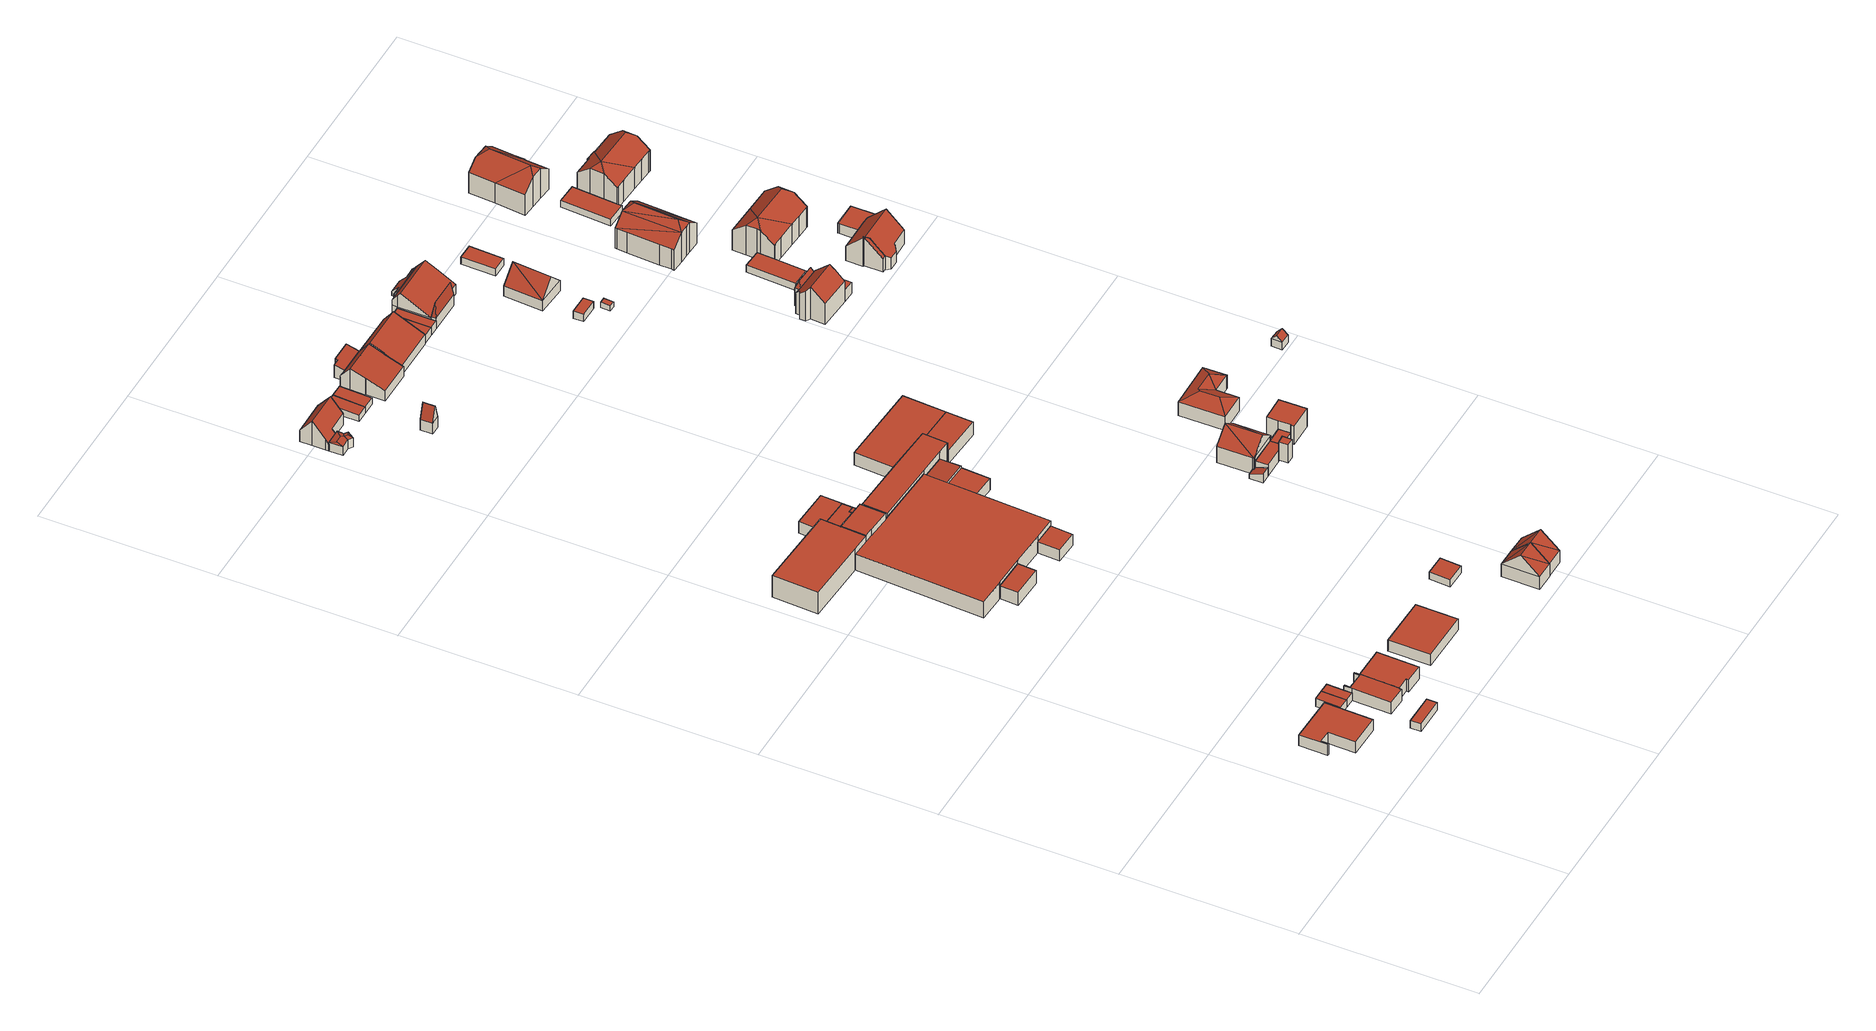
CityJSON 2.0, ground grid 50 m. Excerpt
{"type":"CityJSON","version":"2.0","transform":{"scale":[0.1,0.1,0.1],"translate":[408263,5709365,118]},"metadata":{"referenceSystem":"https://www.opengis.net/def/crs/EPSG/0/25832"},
"CityObjects":{
"building1":{"type":"Building","attributes":{"Gemeindeschluessel":"05978036","Geometrietyp2DReferenz":"3000","function":"31001_1000","roofType":"1000","measuredHeight":3.57},"geometry":[{"type":"MultiSurface","lod":"2","boundaries":[[[0,1,2,3]],[[1,4,5,2]],[[4,6,7,5]],[[6,8,9,7]],[[8,10,11,9]],[[10,12,13,11]],[[12,14,15,13]],[[14,0,3,15]],[[14,12,10,8,6,4,1,0]],[[3,2,5,7,9,11,13,15]]],"semantics":{"surfaces":[{"type":"WallSurface"},{"type":"RoofSurface"},{"type":"GroundSurface"}],"values":[0,0,0,0,0,0,0,0,1,2]}}]},
"building2":{"type":"Building","attributes":{"Gemeindeschluessel":"05978036","Geometrietyp2DReferenz":"3000","function":"31001_2460","roofType":"1000","measuredHeight":2.39},"geometry":[{"type":"MultiSurface","lod":"2","boundaries":[[[16,17,18,19]],[[17,20,21,18]],[[20,22,23,21]],[[22,16,19,23]],[[22,20,17,16]],[[19,18,21,23]]],"semantics":{"surfaces":[{"type":"WallSurface"},{"type":"RoofSurface"},{"type":"GroundSurface"}],"values":[0,0,0,0,1,2]}}]},
"building3":{"type":"Building","attributes":{"Gemeindeschluessel":"05978036","Geometrietyp2DReferenz":"3000","function":"31001_2460","roofType":"1000","measuredHeight":2.6},"geometry":[{"type":"MultiSurface","lod":"2","boundaries":[[[24,25,26,27]],[[25,28,29,26]],[[28,30,31,29]],[[30,24,27,31]],[[30,28,25,24]],[[27,26,29,31]]],"semantics":{"surfaces":[{"type":"WallSurface"},{"type":"RoofSurface"},{"type":"GroundSurface"}],"values":[0,0,0,0,1,2]}}]},
"building4":{"type":"Building","attributes":{"Gemeindeschluessel":"05978036","Geometrietyp2DReferenz":"3000","function":"31001_2460","roofType":"1000","measuredHeight":2.52},"geometry":[{"type":"MultiSurface","lod":"2","boundaries":[[[24,30,32,33]],[[30,34,35,32]],[[34,36,37,35]],[[36,38,39,37]],[[38,24,33,39]],[[38,36,34,30,24]],[[33,32,35,37,39]]],"semantics":{"surfaces":[{"type":"WallSurface"},{"type":"RoofSurface"},{"type":"GroundSurface"}],"values":[0,0,0,0,0,1,2]}}]},
"building5":{"type":"Building","attributes":{"Gemeindeschluessel":"05978036","Geometrietyp2DReferenz":"3000","function":"31001_1000"},"children":["building5-1","building5-2"]},
"building5-1":{"type":"BuildingPart","attributes":{"roofType":"1000","measuredHeight":3.89},"parents":["building5"],"geometry":[{"type":"MultiSurface","lod":"2","boundaries":[[[40,41,42,43]],[[41,44,45,42]],[[44,46,47,45]],[[46,48,39,47]],[[48,49,37,39]],[[49,50,51,37]],[[50,52,53,51]],[[52,54,55,53]],[[54,56,57,55]],[[56,58,59,57]],[[58,60,61,59]],[[60,58,56,54,52,50,49,48,46,44,41,40]],[[43,42,45,47,39,37,51,53,55,57,59,61]],[[43,61,60,40]]],"semantics":{"surfaces":[{"type":"WallSurface"},{"type":"RoofSurface"},{"type":"GroundSurface"},{"type":"ClosureSurface"}],"values":[0,0,0,0,0,0,0,0,0,0,0,1,2,3]}}]},
"building5-2":{"type":"BuildingPart","attributes":{"roofType":"1000","measuredHeight":3.95},"parents":["building5"],"geometry":[{"type":"MultiSurface","lod":"2","boundaries":[[[62,63,64,65]],[[63,66,67,64]],[[66,68,69,67]],[[68,70,40,43,69]],[[71,62,65,61,60]],[[71,70,68,66,63,62]],[[65,64,67,69,43,61]],[[60,40,70,71]],[[60,61,43,40]]],"semantics":{"surfaces":[{"type":"WallSurface"},{"type":"RoofSurface"},{"type":"GroundSurface"},{"type":"ClosureSurface"}],"values":[0,0,0,0,0,1,2,0,3]}}]},
"building6":{"type":"Building","attributes":{"Gemeindeschluessel":"05978036","Geometrietyp2DReferenz":"3000","function":"31001_1000","roofType":"1000","measuredHeight":3.58},"geometry":[{"type":"MultiSurface","lod":"2","boundaries":[[[72,73,74,75]],[[73,76,77,74]],[[76,78,79,77]],[[78,72,75,79]],[[78,76,73,72]],[[75,74,77,79]]],"semantics":{"surfaces":[{"type":"WallSurface"},{"type":"RoofSurface"},{"type":"GroundSurface"}],"values":[0,0,0,0,1,2]}}]},
"building7":{"type":"Building","attributes":{"Gemeindeschluessel":"05978036","Geometrietyp2DReferenz":"3000","function":"31001_2000","roofType":"1000","measuredHeight":4.25},"geometry":[{"type":"MultiSurface","lod":"2","boundaries":[[[80,81,82,83]],[[81,84,85,82]],[[84,86,87,85]],[[86,80,83,87]],[[86,84,81,80]],[[83,82,85,87]]],"semantics":{"surfaces":[{"type":"WallSurface"},{"type":"RoofSurface"},{"type":"GroundSurface"}],"values":[0,0,0,0,1,2]}}]},
"building8":{"type":"Building","attributes":{"Gemeindeschluessel":"05978036","Geometrietyp2DReferenz":"3000","function":"31001_2000"},"children":["building8-1","building8-2"]},
"building8-1":{"type":"BuildingPart","attributes":{"roofType":"1000","measuredHeight":7.16},"parents":["building8"],"geometry":[{"type":"MultiSurface","lod":"2","boundaries":[[[88,89,90,91]],[[89,92,93,90]],[[92,94,95,93]],[[94,96,97,95]],[[96,98,99,100,97]],[[101,88,91,102,103]],[[101,98,96,94,92,89,88]],[[91,90,93,95,97,100,102]],[[103,99,98,101]],[[103,102,100,99]]],"semantics":{"surfaces":[{"type":"WallSurface"},{"type":"RoofSurface"},{"type":"GroundSurface"},{"type":"ClosureSurface"}],"values":[0,0,0,0,0,0,1,2,0,3]}}]},
"building8-2":{"type":"BuildingPart","attributes":{"roofType":"1000","measuredHeight":7.12},"parents":["building8"],"geometry":[{"type":"MultiSurface","lod":"2","boundaries":[[[104,105,106,107]],[[105,108,109,106]],[[108,110,111,109]],[[110,103,102,111]],[[99,112,113,100]],[[112,114,115,113]],[[114,104,107,115]],[[114,112,99,103,110,108,105,104]],[[107,106,109,111,102,100,113,115]],[[100,102,103,99]]],"semantics":{"surfaces":[{"type":"WallSurface"},{"type":"RoofSurface"},{"type":"GroundSurface"},{"type":"ClosureSurface"}],"values":[0,0,0,0,0,0,0,1,2,3]}}]},
"building9":{"type":"Building","attributes":{"Gemeindeschluessel":"05978036","Geometrietyp2DReferenz":"3000","function":"31001_2000"},"children":["building9-1","building9-2","building9-3"]},
"building9-1":{"type":"BuildingPart","attributes":{"roofType":"2100","measuredHeight":4.28},"parents":["building9"],"geometry":[{"type":"MultiSurface","lod":"2","boundaries":[[[116,117,118,119]],[[117,120,121,118]],[[122,116,119,123]],[[122,120,117,116]],[[119,118,121,123]],[[122,123,121,120]]],"semantics":{"surfaces":[{"type":"WallSurface"},{"type":"RoofSurface"},{"type":"GroundSurface"},{"type":"ClosureSurface"}],"values":[0,0,0,1,2,3]}}]},
"building9-2":{"type":"BuildingPart","attributes":{"roofType":"1000","measuredHeight":3.69},"parents":["building9"],"geometry":[{"type":"MultiSurface","lod":"2","boundaries":[[[124,125,126,127]],[[125,128,129,126]],[[128,130,131,129]],[[130,128,125,124]],[[127,126,129,131]],[[127,131,130,124]]],"semantics":{"surfaces":[{"type":"WallSurface"},{"type":"RoofSurface"},{"type":"GroundSurface"},{"type":"ClosureSurface"}],"values":[0,0,0,1,2,3]}}]},
"building9-3":{"type":"BuildingPart","attributes":{"roofType":"1000","measuredHeight":5.33},"parents":["building9"],"geometry":[{"type":"MultiSurface","lod":"2","boundaries":[[[132,133,134,135]],[[133,136,137,134]],[[136,138,139,137]],[[138,140,141,139]],[[140,142,122,123,141]],[[142,140,138,136,133,132,143,144,145,146,147,148,149,150]],[[121,151,127,131,82,83,152,153,135,134,137,139,141,123]],[[150,121,120]],[[150,149,151,121]],[[149,148,124,127,151]],[[147,146,82,131,130]],[[146,145,83,82]],[[145,144,152,83]],[[144,143,153,152]],[[143,132,135,153]],[[120,122,142,150]],[[120,121,123,122]],[[130,124,148,147]],[[130,131,127,124]]],"semantics":{"surfaces":[{"type":"WallSurface"},{"type":"RoofSurface"},{"type":"GroundSurface"},{"type":"ClosureSurface"}],"values":[0,0,0,0,0,1,2,0,0,0,0,0,0,0,0,0,3,0,3]}}]},
"building10":{"type":"Building","attributes":{"Gemeindeschluessel":"05978036","Geometrietyp2DReferenz":"3000","function":"31001_2000","roofType":"1000","measuredHeight":3.46},"geometry":[{"type":"MultiSurface","lod":"2","boundaries":[[[154,155,156,157]],[[155,158,159,156]],[[158,160,161,159]],[[160,162,163,161]],[[162,164,165,163]],[[164,166,167,165]],[[166,168,169,167]],[[168,154,157,169]],[[168,166,164,162,160,158,155,154]],[[157,156,159,161,163,165,167,169]]],"semantics":{"surfaces":[{"type":"WallSurface"},{"type":"RoofSurface"},{"type":"GroundSurface"}],"values":[0,0,0,0,0,0,0,0,1,2]}}]},
"building11":{"type":"Building","attributes":{"Gemeindeschluessel":"05978036","Geometrietyp2DReferenz":"3000","function":"51009_1610","roofType":"1000","measuredHeight":3.85},"geometry":[{"type":"MultiSurface","lod":"2","boundaries":[[[170,171,172,173]],[[171,174,175,172]],[[174,176,177,175]],[[176,178,179,177]],[[178,166,180,179]],[[166,164,181,180]],[[164,162,182,181]],[[162,160,183,182]],[[160,158,184,183]],[[158,155,185,184]],[[155,154,186,185]],[[154,187,188,186]],[[187,189,190,188]],[[189,170,173,190]],[[189,187,154,155,158,160,162,164,166,178,176,174,171,170]],[[173,172,175,177,179,180,181,182,183,184,185,186,188,190]]],"semantics":{"surfaces":[{"type":"WallSurface"},{"type":"RoofSurface"},{"type":"GroundSurface"}],"values":[0,0,0,0,0,0,0,0,0,0,0,0,0,0,1,2]}}]},
"building12":{"type":"Building","attributes":{"Gemeindeschluessel":"05978036","Geometrietyp2DReferenz":"3000","function":"31001_2460","roofType":"1000","measuredHeight":2.26},"geometry":[{"type":"MultiSurface","lod":"2","boundaries":[[[191,192,193,194]],[[192,195,196,193]],[[195,197,198,196]],[[197,191,194,198]],[[197,195,192,191]],[[194,193,196,198]]],"semantics":{"surfaces":[{"type":"WallSurface"},{"type":"RoofSurface"},{"type":"GroundSurface"}],"values":[0,0,0,0,1,2]}}]},
"building13":{"type":"Building","attributes":{"Gemeindeschluessel":"05978036","Geometrietyp2DReferenz":"3000","function":"31001_1000","roofType":"3100","measuredHeight":9.02},"geometry":[{"type":"MultiSurface","lod":"2","boundaries":[[[199,200,201,202]],[[200,203,204,201]],[[203,205,206,204]],[[205,199,202,206]],[[203,200,207]],[[199,205,208]],[[207,199,208]],[[199,207,200]],[[203,208,205]],[[208,203,207]],[[202,201,204,206]]],"semantics":{"surfaces":[{"type":"WallSurface"},{"type":"RoofSurface"},{"type":"GroundSurface"}],"values":[0,0,0,0,0,0,1,1,1,1,2]}}]},
"building14":{"type":"Building","attributes":{"Gemeindeschluessel":"05978036","Geometrietyp2DReferenz":"3000","function":"31001_1000","roofType":"3100","measuredHeight":8.96},"geometry":[{"type":"MultiSurface","lod":"2","boundaries":[[[205,209,210,211]],[[209,212,213,210]],[[212,199,214,213]],[[199,205,211,214]],[[212,209,215]],[[205,199,208]],[[205,215,209]],[[215,205,208]],[[208,212,215]],[[212,208,199]],[[211,210,213,214]]],"semantics":{"surfaces":[{"type":"WallSurface"},{"type":"RoofSurface"},{"type":"GroundSurface"}],"values":[0,0,0,0,0,0,1,1,1,1,2]}}]},
"building15":{"type":"Building","attributes":{"Gemeindeschluessel":"05978036","Geometrietyp2DReferenz":"3000","function":"31001_1000"},"children":["building15-1","building15-2"]},
"building15-1":{"type":"BuildingPart","attributes":{"roofType":"3100","measuredHeight":8.02},"parents":["building15"],"geometry":[{"type":"MultiSurface","lod":"2","boundaries":[[[216,217,218,219]],[[217,220,221,218]],[[220,222,223,221]],[[222,224,225,223]],[[224,226,227,225]],[[226,228,229,227]],[[228,230,231,229]],[[230,232,233,231]],[[226,224,222,220]],[[220,217,216,232,230,228,226]],[[233,219,218,221,223,225,227,229,231]],[[219,233,232,216]]],"semantics":{"surfaces":[{"type":"WallSurface"},{"type":"RoofSurface"},{"type":"GroundSurface"},{"type":"ClosureSurface"}],"values":[0,0,0,0,0,0,0,0,1,1,2,3]}}]},
"building15-2":{"type":"BuildingPart","attributes":{"roofType":"5000","measuredHeight":3.38},"parents":["building15"],"geometry":[{"type":"MultiSurface","lod":"2","boundaries":[[[234,235,236,237]],[[235,238,239,236]],[[238,240,241,239]],[[240,242,243,241]],[[242,244,216,219,243]],[[245,246,247,233,232]],[[246,234,237,247]],[[244,242,248]],[[242,240,249,250,248]],[[240,238,251,252,249]],[[238,235,251]],[[235,234,252,251]],[[234,246,250,249,252]],[[246,245,244,248,250]],[[237,236,239,241,243,219,233,247]],[[232,216,244,245]],[[232,233,219,216]]],"semantics":{"surfaces":[{"type":"WallSurface"},{"type":"RoofSurface"},{"type":"GroundSurface"},{"type":"ClosureSurface"}],"values":[0,0,0,0,0,0,0,1,1,1,1,1,1,1,2,0,3]}}]},
"building16":{"type":"Building","attributes":{"Gemeindeschluessel":"05978036","Geometrietyp2DReferenz":"3000","function":"31001_1100","roofType":"1000","measuredHeight":6.29},"geometry":[{"type":"MultiSurface","lod":"2","boundaries":[[[253,254,255,256]],[[254,257,258,255]],[[257,259,260,258]],[[259,261,262,260]],[[261,263,264,262]],[[263,265,266,264]],[[265,267,268,266]],[[267,269,270,268]],[[269,253,256,270]],[[269,267,265,263,261,259,257,254,253]],[[256,255,258,260,262,264,266,268,270]]],"semantics":{"surfaces":[{"type":"WallSurface"},{"type":"RoofSurface"},{"type":"GroundSurface"}],"values":[0,0,0,0,0,0,0,0,0,1,2]}}]},
"building17":{"type":"Building","attributes":{"Gemeindeschluessel":"05978036","Geometrietyp2DReferenz":"3000","function":"51009_1610","roofType":"1000","measuredHeight":3.86},"geometry":[{"type":"MultiSurface","lod":"2","boundaries":[[[271,272,118,121]],[[272,273,274,118]],[[273,275,151,274]],[[275,271,121,151]],[[275,273,272,271]],[[121,118,274,151]]],"semantics":{"surfaces":[{"type":"WallSurface"},{"type":"RoofSurface"},{"type":"GroundSurface"}],"values":[0,0,0,0,1,2]}}]},
"building18":{"type":"Building","attributes":{"Gemeindeschluessel":"05978036","Geometrietyp2DReferenz":"3000","function":"31001_9998","roofType":"5000","measuredHeight":8.2},"geometry":[{"type":"MultiSurface","lod":"2","boundaries":[[[276,277,278,279]],[[277,280,281,278]],[[280,282,283,281]],[[282,276,279,283]],[[284,285,282,280]],[[284,280,277]],[[285,284,277,276]],[[285,276,282]],[[279,278,281,283]]],"semantics":{"surfaces":[{"type":"WallSurface"},{"type":"RoofSurface"},{"type":"GroundSurface"}],"values":[0,0,0,0,1,0,1,0,2]}}]},
"building19":{"type":"Building","attributes":{"Gemeindeschluessel":"05978036","Geometrietyp2DReferenz":"3000","function":"31001_2460","roofType":"2100","measuredHeight":2.55},"geometry":[{"type":"MultiSurface","lod":"2","boundaries":[[[286,287,288,289]],[[287,290,291,288]],[[290,292,293,291]],[[292,294,295,293]],[[294,296,297,295]],[[296,286,289,297]],[[296,294,292,290,287,286]],[[289,288,291,293,295,297]]],"semantics":{"surfaces":[{"type":"WallSurface"},{"type":"RoofSurface"},{"type":"GroundSurface"}],"values":[0,0,0,0,0,0,1,2]}}]},
"building20":{"type":"Building","attributes":{"Gemeindeschluessel":"05978036","Geometrietyp2DReferenz":"3000","function":"31001_2460","roofType":"2100","measuredHeight":2.54},"geometry":[{"type":"MultiSurface","lod":"2","boundaries":[[[298,286,289,299]],[[286,296,297,289]],[[296,294,295,297]],[[294,292,293,295]],[[292,300,301,293]],[[300,298,299,301]],[[300,292,294,296,286,298]],[[299,289,297,295,293,301]]],"semantics":{"surfaces":[{"type":"WallSurface"},{"type":"RoofSurface"},{"type":"GroundSurface"}],"values":[0,0,0,0,0,0,1,2]}}]},
"building21":{"type":"Building","attributes":{"Gemeindeschluessel":"05978036","Geometrietyp2DReferenz":"3000","function":"31001_2000"},"children":["building21-1","building21-2"]},
"building21-1":{"type":"BuildingPart","attributes":{"roofType":"1000","measuredHeight":4.32},"parents":["building21"],"geometry":[{"type":"MultiSurface","lod":"2","boundaries":[[[302,303,304,305]],[[303,306,307,304]],[[306,308,309,307]],[[308,310,311,309]],[[312,302,305,313]],[[312,310,308,306,303,302]],[[305,304,307,309,311,313]],[[313,311,310,312]]],"semantics":{"surfaces":[{"type":"WallSurface"},{"type":"RoofSurface"},{"type":"GroundSurface"},{"type":"ClosureSurface"}],"values":[0,0,0,0,0,1,2,3]}}]},
"building21-2":{"type":"BuildingPart","attributes":{"roofType":"1000","measuredHeight":4.33},"parents":["building21"],"geometry":[{"type":"MultiSurface","lod":"2","boundaries":[[[314,315,316,317]],[[315,318,319,316]],[[318,312,313,319]],[[314,317,311,310]],[[310,312,318,315,314]],[[317,316,319,313,311]],[[310,311,313,312]]],"semantics":{"surfaces":[{"type":"WallSurface"},{"type":"RoofSurface"},{"type":"GroundSurface"},{"type":"ClosureSurface"}],"values":[0,0,0,0,1,2,3]}}]},
"building22":{"type":"Building","attributes":{"Gemeindeschluessel":"05978036","Geometrietyp2DReferenz":"3000","function":"31001_9998","roofType":"2100","measuredHeight":2.81},"geometry":[{"type":"MultiSurface","lod":"2","boundaries":[[[320,321,322,323]],[[321,324,325,322]],[[324,326,327,325]],[[326,328,329,327]],[[328,330,331,329]],[[330,320,323,331]],[[330,328,326,324,321,320]],[[323,322,325,327,329,331]]],"semantics":{"surfaces":[{"type":"WallSurface"},{"type":"RoofSurface"},{"type":"GroundSurface"}],"values":[0,0,0,0,0,0,1,2]}}]},
"building23":{"type":"Building","attributes":{"Gemeindeschluessel":"05978036","Geometrietyp2DReferenz":"3000","function":"31001_1000"},"children":["building23-1","building23-2"]},
"building23-1":{"type":"BuildingPart","attributes":{"roofType":"2100","measuredHeight":4.33},"parents":["building23"],"geometry":[{"type":"MultiSurface","lod":"2","boundaries":[[[332,333,334,335]],[[332,336,337,333]],[[336,338,339,337]],[[338,340,341,339]],[[340,342,343,344,341]],[[340,338,336,332,335,342]],[[344,334,333,337,339,341]],[[335,343,342]],[[335,334,344,343]]],"semantics":{"surfaces":[{"type":"WallSurface"},{"type":"RoofSurface"},{"type":"GroundSurface"},{"type":"ClosureSurface"}],"values":[0,0,0,0,0,1,2,0,3]}}]},
"building23-2":{"type":"BuildingPart","attributes":{"roofType":"3100","measuredHeight":6.9},"parents":["building23"],"geometry":[{"type":"MultiSurface","lod":"2","boundaries":[[[343,345,346,344]],[[345,347,348,346]],[[347,349,350,348]],[[349,351,352,350]],[[351,353,354,352]],[[353,355,356,354]],[[355,357,358,356]],[[357,359,360,358]],[[359,361,362,360]],[[361,335,334,362]],[[359,357,355,353,351,349,347,345]],[[345,343,335,361,359]],[[344,346,348,350,352,354,356,358,360,362,334]],[[343,344,334,335]]],"semantics":{"surfaces":[{"type":"WallSurface"},{"type":"RoofSurface"},{"type":"GroundSurface"},{"type":"ClosureSurface"}],"values":[0,0,0,0,0,0,0,0,0,0,1,1,2,3]}}]},
"building24":{"type":"Building","attributes":{"Gemeindeschluessel":"05978036","Geometrietyp2DReferenz":"3000","function":"31001_9998","roofType":"1000","measuredHeight":3.65},"geometry":[{"type":"MultiSurface","lod":"2","boundaries":[[[363,364,329,331]],[[364,365,366,329]],[[365,367,368,366]],[[367,369,370,368]],[[369,363,331,370]],[[369,367,365,364,363]],[[331,329,366,368,370]]],"semantics":{"surfaces":[{"type":"WallSurface"},{"type":"RoofSurface"},{"type":"GroundSurface"}],"values":[0,0,0,0,0,1,2]}}]},
"building25":{"type":"Building","attributes":{"Geometrietyp2DReferenz":"3000","Gemeindeschluessel":"05978036","function":"31001_1000","roofType":"3100","measuredHeight":9.28},"geometry":[{"type":"MultiSurface","lod":"2","boundaries":[[[371,372,373,374]],[[372,375,376,373]],[[375,377,378,376]],[[377,379,380,378]],[[379,381,382,380]],[[381,383,384,382]],[[383,371,374,384]],[[383,385,386,371]],[[383,387,385]],[[377,388,385,387]],[[387,381,379,377]],[[375,388,377]],[[372,386,385,388,375]],[[371,386,372]],[[387,383,381]],[[374,373,376,378,380,382,384]]],"semantics":{"surfaces":[{"type":"WallSurface"},{"type":"RoofSurface"},{"type":"GroundSurface"}],"values":[0,0,0,0,0,0,0,1,1,1,1,0,0,0,0,2]}}]},
"building26":{"type":"Building","attributes":{"Gemeindeschluessel":"05978036","Geometrietyp2DReferenz":"3000","function":"31001_9998","roofType":"1000","measuredHeight":6},"geometry":[{"type":"MultiSurface","lod":"2","boundaries":[[[389,390,391,392]],[[390,393,394,391]],[[393,395,396,394]],[[395,389,392,396]],[[395,393,390,389]],[[392,391,394,396]]],"semantics":{"surfaces":[{"type":"WallSurface"},{"type":"RoofSurface"},{"type":"GroundSurface"}],"values":[0,0,0,0,1,2]}}]},
"building27":{"type":"Building","attributes":{"Gemeindeschluessel":"05978036","Geometrietyp2DReferenz":"3000","function":"31001_9998","roofType":"1000","measuredHeight":3.4},"geometry":[{"type":"MultiSurface","lod":"2","boundaries":[[[367,365,397,398]],[[365,399,400,397]],[[399,401,402,400]],[[401,403,404,402]],[[403,405,406,404]],[[405,367,398,406]],[[405,403,401,399,365,367]],[[398,397,400,402,404,406]]],"semantics":{"surfaces":[{"type":"WallSurface"},{"type":"RoofSurface"},{"type":"GroundSurface"}],"values":[0,0,0,0,0,0,1,2]}}]},
"building28":{"type":"Building","attributes":{"Gemeindeschluessel":"05978036","Geometrietyp2DReferenz":"3000","function":"31001_1000","roofType":"3100","measuredHeight":7.31},"geometry":[{"type":"MultiSurface","lod":"2","boundaries":[[[407,408,409,410]],[[408,411,412,409]],[[411,413,414,412]],[[413,415,416,414]],[[415,417,418,416]],[[417,419,420,418]],[[419,421,422,420]],[[421,423,424,422]],[[423,425,426,424]],[[425,407,410,426]],[[421,419,417,415,413,411]],[[411,408,407,425,423,421]],[[410,409,412,414,416,418,420,422,424,426]]],"semantics":{"surfaces":[{"type":"WallSurface"},{"type":"RoofSurface"},{"type":"GroundSurface"}],"values":[0,0,0,0,0,0,0,0,0,0,1,1,2]}}]},
"building29":{"type":"Building","attributes":{"Gemeindeschluessel":"05978036","Geometrietyp2DReferenz":"3000","function":"31001_9998","roofType":"1000","measuredHeight":6},"geometry":[{"type":"MultiSurface","lod":"2","boundaries":[[[427,428,429,430]],[[428,431,432,429]],[[431,433,434,432]],[[433,435,436,434]],[[435,437,438,436]],[[437,439,440,438]],[[439,427,430,440]],[[439,437,435,433,431,428,427]],[[430,429,432,434,436,438,440]]],"semantics":{"surfaces":[{"type":"WallSurface"},{"type":"RoofSurface"},{"type":"GroundSurface"}],"values":[0,0,0,0,0,0,0,1,2]}}]},
"building30":{"type":"Building","attributes":{"Gemeindeschluessel":"05978036","Geometrietyp2DReferenz":"3000","function":"31001_2460","roofType":"1000","measuredHeight":2.56},"geometry":[{"type":"MultiSurface","lod":"2","boundaries":[[[441,442,443,444]],[[442,445,446,443]],[[445,447,448,446]],[[447,449,450,448]],[[449,441,444,450]],[[449,447,445,442,441]],[[444,443,446,448,450]]],"semantics":{"surfaces":[{"type":"WallSurface"},{"type":"RoofSurface"},{"type":"GroundSurface"}],"values":[0,0,0,0,0,1,2]}}]},
"building31":{"type":"Building","attributes":{"Gemeindeschluessel":"05978036","Geometrietyp2DReferenz":"3000","function":"31001_2460","roofType":"1000","measuredHeight":2.58},"geometry":[{"type":"MultiSurface","lod":"2","boundaries":[[[447,451,452,448]],[[451,453,454,452]],[[453,449,450,454]],[[449,447,448,450]],[[449,453,451,447]],[[448,452,454,450]]],"semantics":{"surfaces":[{"type":"WallSurface"},{"type":"RoofSurface"},{"type":"GroundSurface"}],"values":[0,0,0,0,1,2]}}]},
"building32":{"type":"Building","attributes":{"Gemeindeschluessel":"05978036","Geometrietyp2DReferenz":"3000","function":"31001_1000","roofType":"5000","measuredHeight":6.51},"geometry":[{"type":"MultiSurface","lod":"2","boundaries":[[[455,456,457,458]],[[456,459,460,457]],[[459,461,462,460]],[[461,463,464,462]],[[463,465,466,464]],[[465,467,468,466]],[[467,455,458,468]],[[469,465,463]],[[470,471,469,463,461]],[[472,470,461,459]],[[472,459,456]],[[471,470,472,456,455]],[[469,467,465]],[[469,455,467]],[[455,469,471]],[[458,457,460,462,464,466,468]]],"semantics":{"surfaces":[{"type":"WallSurface"},{"type":"RoofSurface"},{"type":"GroundSurface"}],"values":[0,0,0,0,0,0,0,1,1,1,1,1,1,1,1,2]}}]},
"building33":{"type":"Building","attributes":{"Gemeindeschluessel":"05978036","Geometrietyp2DReferenz":"3000","function":"31001_1000"},"children":["building33-1","building33-2","building33-3"]},
"building33-1":{"type":"BuildingPart","attributes":{"roofType":"2100","measuredHeight":4.65},"parents":["building33"],"geometry":[{"type":"MultiSurface","lod":"2","boundaries":[[[473,474,475,476]],[[474,477,478,475]],[[477,479,480,478]],[[479,481,482,480]],[[481,483,484,482]],[[483,485,486,484]],[[485,487,488,489,486]],[[490,473,476,491,492]],[[490,487,485,483,481,479,477,474,473]],[[476,475,478,480,482,484,486,489,491]],[[492,491,489,488]],[[492,488,487,490]]],"semantics":{"surfaces":[{"type":"WallSurface"},{"type":"RoofSurface"},{"type":"GroundSurface"},{"type":"ClosureSurface"}],"values":[0,0,0,0,0,0,0,0,1,2,3,3]}}]},
"building33-2":{"type":"BuildingPart","attributes":{"roofType":"5000","measuredHeight":7.91},"parents":["building33"],"geometry":[{"type":"MultiSurface","lod":"2","boundaries":[[[493,494,495,496,497]],[[494,498,454,495]],[[498,499,500,501,454]],[[502,499,498]],[[503,502,498,494]],[[503,494,493]],[[502,503,493,499]],[[496,495,454,501]],[[497,500,499,493]],[[497,496,501,500]]],"semantics":{"surfaces":[{"type":"WallSurface"},{"type":"RoofSurface"},{"type":"GroundSurface"},{"type":"ClosureSurface"}],"values":[0,0,0,1,1,1,1,2,0,3]}}]},
"building33-3":{"type":"BuildingPart","attributes":{"roofType":"3100","measuredHeight":7.81},"parents":["building33"],"geometry":[{"type":"MultiSurface","lod":"2","boundaries":[[[488,504,505,489]],[[504,506,507,505]],[[506,497,496,507]],[[500,508,452,501]],[[508,509,510,452]],[[509,492,491,510]],[[490,511,512,513,514,515]],[[497,506,516,514,513,500]],[[488,487,515,514,516,504]],[[504,516,506]],[[508,512,511,509]],[[500,513,512,508]],[[509,511,490,492]],[[491,489,505,507,496,501,452,510]],[[489,491,492,488]],[[500,501,496,497]],[[487,490,515]],[[492,490,487,488]]],"semantics":{"surfaces":[{"type":"WallSurface"},{"type":"RoofSurface"},{"type":"GroundSurface"},{"type":"ClosureSurface"}],"values":[0,0,0,0,0,0,1,1,0,0,0,0,0,2,3,3,0,3]}}]},
"building34":{"type":"Building","attributes":{"Gemeindeschluessel":"05978036","Geometrietyp2DReferenz":"3000","function":"31001_2460","roofType":"1000","measuredHeight":2.38},"geometry":[{"type":"MultiSurface","lod":"2","boundaries":[[[517,518,519,520]],[[518,521,522,519]],[[521,523,524,522]],[[523,517,520,524]],[[523,521,518,517]],[[520,519,522,524]]],"semantics":{"surfaces":[{"type":"WallSurface"},{"type":"RoofSurface"},{"type":"GroundSurface"}],"values":[0,0,0,0,1,2]}}]},
"building35":{"type":"Building","attributes":{"Gemeindeschluessel":"05978036","Geometrietyp2DReferenz":"3000","function":"31001_2500","roofType":"1000","measuredHeight":1.75},"geometry":[{"type":"MultiSurface","lod":"2","boundaries":[[[525,526,527,528]],[[526,529,530,527]],[[529,531,532,530]],[[531,525,528,532]],[[531,529,526,525]],[[528,527,530,532]]],"semantics":{"surfaces":[{"type":"WallSurface"},{"type":"RoofSurface"},{"type":"GroundSurface"}],"values":[0,0,0,0,1,2]}}]},
"building36":{"type":"Building","attributes":{"Gemeindeschluessel":"05978036","Geometrietyp2DReferenz":"3000","function":"31001_1000","roofType":"3100","measuredHeight":8.11},"geometry":[{"type":"MultiSurface","lod":"2","boundaries":[[[533,534,535,536]],[[534,537,538,535]],[[537,539,540,538]],[[539,533,536,540]],[[537,534,541]],[[533,539,542]],[[541,533,542]],[[533,541,534]],[[537,542,539]],[[542,537,541]],[[536,535,538,540]]],"semantics":{"surfaces":[{"type":"WallSurface"},{"type":"RoofSurface"},{"type":"GroundSurface"}],"values":[0,0,0,0,0,0,1,1,1,1,2]}}]},
"building37":{"type":"Building","attributes":{"Gemeindeschluessel":"05978036","Geometrietyp2DReferenz":"3000","function":"31001_1000"},"children":["building37-1","building37-2","building37-3"]},
"building37-1":{"type":"BuildingPart","attributes":{"roofType":"3100","measuredHeight":10.56},"parents":["building37"],"geometry":[{"type":"MultiSurface","lod":"2","boundaries":[[[543,544,545,546]],[[544,547,548,545]],[[547,549,550,551,548]],[[552,553,554,555,556]],[[553,557,558,559,554]],[[560,561,562,563,564]],[[561,565,566,562]],[[565,567,566]],[[567,568,569,566]],[[568,543,546,569]],[[565,561,560,557,553]],[[553,552,549,547,544,543,568,567,565]],[[546,545,548,551,555,554,559,563,562,566,569]],[[552,556,550,549]],[[556,555,551,550]],[[560,564,558,557]],[[564,563,559,558]]],"semantics":{"surfaces":[{"type":"WallSurface"},{"type":"RoofSurface"},{"type":"GroundSurface"},{"type":"ClosureSurface"}],"values":[0,0,0,0,0,0,0,0,0,0,1,1,2,0,3,0,3]}}]},
"building37-2":{"type":"BuildingPart","attributes":{"roofType":"1000","measuredHeight":3.68},"parents":["building37"],"geometry":[{"type":"MultiSurface","lod":"2","boundaries":[[[558,570,571,559]],[[570,572,573,571]],[[572,564,563,573]],[[572,570,558,564]],[[563,559,571,573]],[[559,563,564,558]]],"semantics":{"surfaces":[{"type":"WallSurface"},{"type":"RoofSurface"},{"type":"GroundSurface"},{"type":"ClosureSurface"}],"values":[0,0,0,1,2,3]}}]},
"building37-3":{"type":"BuildingPart","attributes":{"roofType":"5000","measuredHeight":8.12},"parents":["building37"],"geometry":[{"type":"MultiSurface","lod":"2","boundaries":[[[550,574,575,551]],[[574,576,577,575]],[[576,556,555,577]],[[578,556,576]],[[579,578,576,574]],[[579,574,550]],[[578,579,550,556]],[[551,575,577,555]],[[551,555,556,550]]],"semantics":{"surfaces":[{"type":"WallSurface"},{"type":"RoofSurface"},{"type":"GroundSurface"},{"type":"ClosureSurface"}],"values":[0,0,0,1,1,1,1,2,3]}}]},
"building38":{"type":"Building","attributes":{"Gemeindeschluessel":"05978036","Geometrietyp2DReferenz":"3000","function":"31001_9998","roofType":"3100","measuredHeight":3.86},"geometry":[{"type":"MultiSurface","lod":"2","boundaries":[[[580,581,582,583]],[[581,584,585,582]],[[584,586,587,585]],[[586,580,583,587]],[[584,581,588]],[[580,586,589]],[[581,580,589,588]],[[586,584,588,589]],[[583,582,585,587]]],"semantics":{"surfaces":[{"type":"WallSurface"},{"type":"RoofSurface"},{"type":"GroundSurface"}],"values":[0,0,0,0,0,0,1,1,2]}}]},
"building39":{"type":"Building","attributes":{"Gemeindeschluessel":"05978036","Geometrietyp2DReferenz":"3000","function":"31001_2460","roofType":"1000","measuredHeight":2.46},"geometry":[{"type":"MultiSurface","lod":"2","boundaries":[[[590,591,592,593]],[[591,594,595,592]],[[594,596,597,595]],[[596,590,593,597]],[[596,594,591,590]],[[593,592,595,597]]],"semantics":{"surfaces":[{"type":"WallSurface"},{"type":"RoofSurface"},{"type":"GroundSurface"}],"values":[0,0,0,0,1,2]}}]},
"building40":{"type":"Building","attributes":{"Gemeindeschluessel":"05978036","Geometrietyp2DReferenz":"3000","function":"31001_2460","roofType":"1000","measuredHeight":2.19},"geometry":[{"type":"MultiSurface","lod":"2","boundaries":[[[598,599,600,601]],[[599,602,603,600]],[[602,604,605,603]],[[604,606,607,605]],[[606,598,601,607]],[[606,604,602,599,598]],[[601,600,603,605,607]]],"semantics":{"surfaces":[{"type":"WallSurface"},{"type":"RoofSurface"},{"type":"GroundSurface"}],"values":[0,0,0,0,0,1,2]}}]},
"building41":{"type":"Building","attributes":{"Gemeindeschluessel":"05978036","Geometrietyp2DReferenz":"3000","function":"51009_1610","roofType":"2100","measuredHeight":9.62},"geometry":[{"type":"MultiSurface","lod":"2","boundaries":[[[608,609,610,611]],[[609,612,613,610]],[[612,614,615,613]],[[614,616,617,615]],[[616,608,611,617]],[[616,614,612,609,608]],[[611,610,613,615,617]]],"semantics":{"surfaces":[{"type":"WallSurface"},{"type":"RoofSurface"},{"type":"GroundSurface"}],"values":[0,0,0,0,0,1,2]}}]},
"building42":{"type":"Building","attributes":{"Gemeindeschluessel":"05978036","Geometrietyp2DReferenz":"3000","function":"31001_1000","roofType":"3300","measuredHeight":11.5},"geometry":[{"type":"MultiSurface","lod":"2","boundaries":[[[618,619,620,621]],[[619,622,623,620]],[[622,624,625,623]],[[624,626,627,625]],[[626,628,629,627]],[[628,630,631,629]],[[630,632,633,631]],[[632,634,635,633]],[[634,636,637,635]],[[636,638,639,637]],[[638,640,641,639]],[[640,642,643,641]],[[642,644,645,643]],[[644,618,621,645]],[[640,638,636,646]],[[628,626,647,630]],[[630,634,632]],[[630,636,634]],[[647,636,630]],[[636,647,646]],[[626,646,647]],[[640,646,626]],[[640,626,624]],[[624,622,619,618,644,642,640]],[[621,620,623,625,627,629,631,633,635,637,639,641,643,645]]],"semantics":{"surfaces":[{"type":"WallSurface"},{"type":"RoofSurface"},{"type":"GroundSurface"}],"values":[0,0,0,0,0,0,0,0,0,0,0,0,0,0,1,1,1,1,1,1,1,1,1,1,2]}}]},
"building43":{"type":"Building","attributes":{"Gemeindeschluessel":"05978036","Geometrietyp2DReferenz":"3000","function":"31001_1000","roofType":"3100","measuredHeight":9.66},"geometry":[{"type":"MultiSurface","lod":"2","boundaries":[[[648,649,650,651]],[[649,652,653,650]],[[652,654,655,653]],[[654,656,657,655]],[[656,658,659,657]],[[658,660,661,659]],[[660,662,663,661]],[[662,664,665,663]],[[664,666,667,665]],[[666,612,668,667]],[[612,609,669,668]],[[609,670,671,669]],[[670,672,673,671]],[[672,674,675,673]],[[674,648,651,675]],[[670,609,612,666,664,662,660,658,656]],[[656,654,652,649,648,674,672,670]],[[651,650,653,655,657,659,661,663,665,667,668,669,671,673,675]]],"semantics":{"surfaces":[{"type":"WallSurface"},{"type":"RoofSurface"},{"type":"GroundSurface"}],"values":[0,0,0,0,0,0,0,0,0,0,0,0,0,0,0,1,1,2]}}]},
"building44":{"type":"Building","attributes":{"Gemeindeschluessel":"05978036","Geometrietyp2DReferenz":"3000","function":"31001_1000","roofType":"3300","measuredHeight":11.62},"geometry":[{"type":"MultiSurface","lod":"2","boundaries":[[[676,677,678,605]],[[677,679,603,678]],[[679,680,681,603]],[[680,682,683,681]],[[682,684,685,683]],[[684,686,687,685]],[[686,688,689,687]],[[688,690,691,689]],[[690,692,693,691]],[[692,694,695,693]],[[694,696,697,695]],[[696,698,699,697]],[[698,700,701,699]],[[700,702,703,701]],[[702,676,605,703]],[[690,688,704]],[[680,679,677,705]],[[688,686,684,705,704]],[[684,682,680,705]],[[698,696,694,692,690,704,705]],[[677,676,702,700,698,705]],[[605,678,603,681,683,685,687,689,691,693,695,697,699,701,703]]],"semantics":{"surfaces":[{"type":"WallSurface"},{"type":"RoofSurface"},{"type":"GroundSurface"}],"values":[0,0,0,0,0,0,0,0,0,0,0,0,0,0,0,1,1,1,1,1,1,2]}}]},
"building45":{"type":"Building","attributes":{"Gemeindeschluessel":"05978036","Geometrietyp2DReferenz":"3000","function":"31001_2460","roofType":"1000","measuredHeight":2.25},"geometry":[{"type":"MultiSurface","lod":"2","boundaries":[[[706,707,708,709]],[[707,710,711,708]],[[710,712,713,711]],[[712,714,715,713]],[[714,716,717,715]],[[716,706,709,717]],[[716,714,712,710,707,706]],[[709,708,711,713,715,717]]],"semantics":{"surfaces":[{"type":"WallSurface"},{"type":"RoofSurface"},{"type":"GroundSurface"}],"values":[0,0,0,0,0,0,1,2]}}]},
"building46":{"type":"Building","attributes":{"Gemeindeschluessel":"05978036","Geometrietyp2DReferenz":"3000","function":"31001_2460","roofType":"1000","measuredHeight":3.37},"geometry":[{"type":"MultiSurface","lod":"2","boundaries":[[[718,719,720,721]],[[719,722,723,720]],[[722,724,725,723]],[[724,726,727,725]],[[726,728,729,727]],[[728,730,731,729]],[[730,732,733,731]],[[732,718,721,733]],[[732,730,728,726,724,722,719,718]],[[721,720,723,725,727,729,731,733]]],"semantics":{"surfaces":[{"type":"WallSurface"},{"type":"RoofSurface"},{"type":"GroundSurface"}],"values":[0,0,0,0,0,0,0,0,1,2]}}]},
"building47":{"type":"Building","attributes":{"Gemeindeschluessel":"05978036","Geometrietyp2DReferenz":"3000","function":"31001_1000","roofType":"3300","measuredHeight":11.39},"geometry":[{"type":"MultiSurface","lod":"2","boundaries":[[[734,735,736,737]],[[735,738,739,736]],[[738,740,741,739]],[[740,742,743,741]],[[742,744,745,743]],[[744,746,747,745]],[[746,748,749,747]],[[748,750,751,749]],[[750,752,753,751]],[[752,754,755,753]],[[754,756,757,755]],[[756,758,759,757]],[[758,760,761,759]],[[760,734,737,761]],[[756,754,762]],[[738,735,763]],[[750,748,746,744,742,740,738,763]],[[754,752,750,763,762]],[[735,734,760,762,763]],[[760,758,756,762]],[[737,736,739,741,743,745,747,749,751,753,755,757,759,761]]],"semantics":{"surfaces":[{"type":"WallSurface"},{"type":"RoofSurface"},{"type":"GroundSurface"}],"values":[0,0,0,0,0,0,0,0,0,0,0,0,0,0,1,1,1,1,1,1,2]}}]},
"building48":{"type":"Building","attributes":{"Gemeindeschluessel":"05978036","Geometrietyp2DReferenz":"3000","function":"31001_1000","roofType":"3300","measuredHeight":11.69},"geometry":[{"type":"MultiSurface","lod":"2","boundaries":[[[764,765,766,767]],[[765,768,769,766]],[[768,770,771,769]],[[770,772,773,771]],[[772,774,775,773]],[[774,776,777,775]],[[776,778,779,777]],[[778,780,781,779]],[[780,782,783,781]],[[782,784,785,783]],[[784,786,787,785]],[[786,788,789,787]],[[788,790,791,789]],[[790,792,793,791]],[[792,794,795,793]],[[794,796,797,795]],[[796,798,799,797]],[[798,764,767,799]],[[786,784,800]],[[768,765,801]],[[784,782,780,778,801,800]],[[778,776,774,772,770,768,801]],[[794,792,790,788,786,800,801]],[[765,764,798,796,794,801]],[[767,766,769,771,773,775,777,779,781,783,785,787,789,791,793,795,797,799]]],"semantics":{"surfaces":[{"type":"WallSurface"},{"type":"RoofSurface"},{"type":"GroundSurface"}],"values":[0,0,0,0,0,0,0,0,0,0,0,0,0,0,0,0,0,0,1,1,1,1,1,1,2]}}]}
},
"vertices":[
[84,208,89],[79,208,89],[79,208,53],[84,208,53],[80,289,89],[80,289,53],[216,286,89],[216,286,53],[213,149,89],[213,149,53],[119,151,89],[119,151,53],[120,228,89],[120,228,53],[84,229,89],[84,229,53],
[257,68,83],[347,68,83],[347,68,59],[257,68,59],[347,38,83],[347,38,59],[257,38,83],[257,38,59],
[257,245,82],[225,245,82],[225,245,56],[257,245,56],[227,316,82],[227,316,56],[258,316,82],[258,316,56],
[258,316,57],[257,245,57],[287,315,82],[287,315,57],[286,267,82],[286,267,57],[286,244,82],[286,244,57],
[340,139,96],[339,139,96],[339,139,57],[340,139,57],[339,133,96],[339,133,57],[284,134,96],[284,134,57],[286,244,96],[286,267,96],[290,267,96],[290,267,57],[290,251,96],[290,251,57],[339,250,96],[339,250,57],[339,266,96],[339,266,57],[343,266,96],[343,266,57],[343,251,96],[343,251,57],
[435,250,97],[432,131,97],[432,131,57],[435,250,57],[377,132,97],[377,132,57],[377,139,97],[377,139,57],[340,139,97],[343,251,97],
[489,246,95],[639,244,95],[639,244,59],[489,246,59],[638,125,95],[638,125,59],[488,127,95],[488,127,59],
[259,1208,77],[353,1205,77],[353,1205,35],[259,1208,35],[350,1152,77],[350,1152,35],[256,1156,77],[256,1156,35],
[347,1641,106],[348,1641,106],[348,1641,34],[347,1641,34],[345,1567,106],[345,1567,34],[276,1572,106],[276,1572,34],[276,1573,106],[276,1573,34],[249,1574,106],[249,1574,105],[249,1574,34],[253,1646,106],[253,1646,34],[253,1646,105],
[13,1717,105],[255,1704,105],[255,1704,34],[13,1717,34],[256,1704,105],[256,1704,34],[254,1676,105],[254,1676,34],[194,1577,105],[194,1577,34],[7,1587,105],[7,1587,34],
[619,1554,75],[615,1493,78],[615,1493,35],[619,1554,35],[535,1497,78],[535,1497,35],[538,1558,75],[538,1558,35],
[521,1197,72],[517,1134,72],[517,1134,35],[521,1197,35],[450,1137,72],[450,1137,35],[453,1200,72],[453,1200,35],
[194,1577,88],[276,1573,88],[276,1573,35],[194,1577,35],[276,1572,88],[276,1572,35],[345,1567,88],[345,1567,35],[356,1567,88],[356,1567,35],[538,1558,88],[175,1211,88],[257,1208,88],[259,1208,88],[353,1205,88],[453,1200,88],[521,1197,88],[531,1415,88],[535,1497,88],[531,1415,35],[257,1208,35],[175,1211,35],
[254,1676,69],[272,1675,69],[272,1675,35],[254,1676,35],[274,1705,69],[274,1705,35],[367,1700,69],[367,1700,35],[366,1670,69],[366,1670,35],[348,1671,69],[348,1671,35],[347,1641,69],[347,1641,35],[253,1646,69],[253,1646,35],
[259,1766,69],[371,1761,69],[371,1761,31],[259,1766,31],[365,1640,69],[365,1640,31],[360,1640,69],[360,1640,31],[348,1641,69],[348,1641,31],[347,1641,31],[348,1671,31],[366,1670,31],[367,1700,31],[274,1705,31],[272,1675,31],[254,1676,31],[256,1704,69],[256,1704,31],[255,1704,69],[255,1704,31],
[772,273,85],[832,272,85],[832,272,62],[772,273,62],[828,212,85],[828,212,62],[769,213,85],[769,213,62],
[908,6,110],[853,6,110],[853,6,69],[908,6,69],[854,113,110],[854,113,69],[909,113,110],[909,113,69],[854,60,159],[909,59,159],
[964,112,110],[964,112,70],[909,113,70],[964,6,110],[964,6,70],[908,6,70],[964,59,159],
[41,2961,24],[41,2970,35],[41,2970,2],[41,2961,2],[41,3008,82],[41,3008,2],[41,3042,39],[41,3042,2],[144,3043,39],[144,3043,2],[145,3008,82],[145,3008,2],[145,2973,39],[145,2973,2],[82,2973,39],[82,2973,2],[82,2962,24],[82,2962,2],
[88,2943,31],[97,2936,31],[97,2936,2],[88,2943,2],[82,2914,31],[82,2914,2],[70,2923,31],[70,2923,2],[42,2922,31],[42,2922,2],[41,2961,31],[82,2962,31],[88,2962,31],[88,2962,2],[47,2942,36],[74,2937,35],[69,2942,36],[85,2929,34],[75,2936,34],
[538,1558,97],[356,1567,97],[356,1567,34],[538,1558,34],[360,1640,97],[360,1640,34],[365,1640,97],[365,1640,34],[539,1631,97],[539,1631,34],[663,1624,97],[663,1624,34],[659,1552,97],[659,1552,34],[656,1552,97],[656,1552,34],[619,1554,97],[619,1554,34],
[535,1497,73],[615,1493,73],[611,1411,73],[611,1411,35],[531,1415,73],
[206,2755,44],[206,2790,44],[206,2790,9],[206,2755,9],[233,2790,44],[233,2790,9],[233,2755,44],[233,2755,9],[220,2790,91],[220,2755,91],
[207,2943,24],[172,2943,24],[172,2943,3],[207,2943,3],[172,3033,28],[172,3033,3],[207,3033,28],[207,3033,3],[207,3031,28],[207,3031,3],[207,2961,25],[207,2961,3],
[245,2943,24],[245,2943,3],[244,3033,28],[244,3033,3],
[779,1541,75],[656,1548,75],[656,1548,32],[779,1541,32],[656,1552,75],[656,1552,32],[659,1552,75],[659,1552,32],[663,1624,75],[663,1624,32],[783,1618,75],[783,1618,32],
[539,1631,75],[546,1755,75],[546,1755,32],[539,1631,32],[789,1742,75],[789,1742,32],
[925,810,75],[924,848,62],[924,848,47],[925,810,47],[945,848,62],[945,848,47],[945,844,63],[945,844,47],[952,845,63],[952,845,47],[953,810,75],[953,810,47],
[290,3071,47],[290,3071,5],[290,3042,5],[290,3042,39],[311,3071,47],[311,3071,5],[311,3078,49],[311,3078,5],[372,3078,49],[372,3078,5],[372,3042,39],[372,3042,38],[372,3042,5],
[372,3015,74],[372,3015,5],[371,2972,58],[371,2972,5],[370,2972,58],[370,2972,5],[370,2918,38],[370,2918,5],[268,2918,39],[268,2918,5],[268,2972,59],[268,2972,5],[267,2972,59],[267,2972,5],[267,3015,74],[267,3015,5],[267,3042,39],[267,3042,5],
[953,810,84],[952,845,84],[1036,846,84],[1036,846,47],[1037,812,84],[1037,812,47],[1014,811,84],[1014,811,47],
[1041,846,98],[1036,846,98],[1036,846,45],[1041,846,45],[952,845,98],[952,845,45],[945,844,98],[945,844,45],[945,848,98],[945,848,45],[944,948,98],[944,948,45],[1040,949,98],[1040,949,45],[993,845,138],[1036,846,102],[992,948,138],[952,845,103],
[1014,811,112],[1037,812,112],[1037,812,52],[1014,811,52],[1037,785,112],[1037,785,52],[1014,784,112],[1014,784,52],
[1036,846,50],[1037,812,50],[1041,846,84],[1041,846,50],[1085,847,84],[1085,847,50],[1086,813,84],[1086,813,50],[1084,813,84],[1084,813,50],
[370,2972,61],[371,2972,61],[371,2972,6],[370,2972,6],[372,3011,79],[372,3011,6],[372,3042,37],[372,3042,6],[507,3042,37],[507,3042,6],[507,3032,51],[507,3032,6],[502,3032,51],[502,3032,6],[502,3011,79],[502,3011,6],[502,2924,37],[502,2924,6],[370,2923,37],[370,2923,6],
[1084,813,111],[1086,813,111],[1086,813,51],[1084,813,51],[1085,847,111],[1085,847,51],[1085,880,111],[1085,880,51],[1156,882,111],[1156,882,51],[1158,804,111],[1158,804,51],[1084,803,111],[1084,803,51],
[502,2924,33],[502,3032,33],[502,3032,7],[502,2924,7],[507,3032,33],[507,3032,7],[537,3032,33],[537,3032,7],[537,2924,33],[537,2924,7],
[564,3032,33],[564,3032,7],[564,2924,33],[564,2924,7],
[1148,1051,82],[1149,988,82],[1149,988,37],[1148,1051,37],[1068,986,82],[1068,986,37],[1066,1116,82],[1066,1116,37],[1209,1119,82],[1209,1119,37],[1210,1052,82],[1210,1052,37],[1208,1052,82],[1208,1052,37],[1176,1085,99],[1107,1077,102],[1114,1084,99],[1108,1023,102],
[599,3059,41],[615,3059,41],[615,3059,7],[599,3059,7],[626,3059,41],[626,3059,7],[626,3079,20],[626,3079,7],[670,3079,20],[670,3079,7],[670,3059,42],[670,3059,7],[702,3059,42],[702,3059,7],[702,3048,54],[702,3048,37],[702,3048,7],[599,3047,54],[599,3047,7],[599,3047,37],
[662,2938,41],[662,2924,41],[662,2924,7],[662,2938,7],[662,2938,37],[564,2924,41],[564,2938,41],[564,2938,37],[564,2938,7],[571,2931,86],[655,2931,86],
[703,2988,37],[703,2988,7],[703,2939,37],[703,2939,7],[564,3032,37],[564,3047,37],[564,3047,7],[564,3047,54],[564,3032,73],[564,3023,85],[702,3023,85],[702,3048,55],[703,2988,65],
[742,2604,40],[742,2633,40],[742,2633,16],[742,2604,16],[797,2633,40],[797,2633,16],[797,2604,40],[797,2604,16],
[825,2589,34],[824,2561,34],[824,2561,16],[825,2589,16],[807,2562,34],[807,2562,16],[808,2590,34],[808,2590,16],
[828,2820,48],[821,2708,48],[821,2708,14],[828,2820,14],[734,2714,48],[734,2714,14],[741,2825,48],[741,2825,14],[777,2711,95],[785,2822,95],
[985,2125,106],[997,2132,100],[997,2132,22],[985,2125,22],[998,2143,90],[998,2143,22],[1023,2141,90],[1023,2141,80],[1023,2141,22],[1096,2138,90],[1094,2096,128],[1094,2096,22],[1096,2138,22],[1096,2138,80],[1094,2084,118],[1094,2084,59],[1094,2084,22],[1092,2054,90],[994,2059,90],[994,2059,22],[1092,2054,22],[1092,2054,59],[996,2101,128],[996,2101,22],[996,2101,127],[984,2109,121],[984,2109,22],
[1129,2083,59],[1129,2083,22],[1128,2052,59],[1128,2052,22],
[1024,2159,80],[1024,2159,22],[1097,2156,80],[1097,2156,22],[1088,2147,103],[1032,2150,103],
[1387,1018,76],[1418,1017,76],[1418,1017,52],[1387,1018,52],[1418,986,76],[1418,986,52],[1386,987,76],[1386,987,52],[1418,1002,91],[1387,1002,91],
[807,2977,32],[852,2976,32],[852,2976,8],[807,2977,8],[849,2879,32],[849,2879,8],[805,2880,32],[805,2880,8],
[1076,2182,44],[1083,2323,44],[1083,2323,22],[1076,2182,22],[1138,2320,44],[1138,2320,22],[1136,2270,44],[1136,2270,22],[1131,2180,44],[1131,2180,22],
[1222,2067,131],[1234,2056,120],[1234,2056,34],[1222,2067,34],[1234,2036,100],[1234,2036,34],[1234,2012,77],[1234,2012,34],[1223,2012,77],[1223,2012,34],
[1016,2531,83],[1021,2622,83],[1021,2622,16],[1016,2531,16],[1022,2651,83],[1022,2651,16],[1023,2657,83],[1023,2657,16],[1058,2655,112],[1058,2655,16],[1080,2654,112],[1080,2654,16],[1102,2653,112],[1102,2653,16],[1138,2652,83],[1138,2652,16],[1130,2483,83],[1130,2483,16],[1093,2485,113],[1093,2485,16],[1078,2485,113],[1078,2485,16],[1051,2486,113],[1051,2486,16],[1014,2488,83],[1014,2488,16],[1015,2496,83],[1015,2496,16],[1073,2506,131],[1079,2632,131],
[1309,2117,77],[1324,2117,77],[1324,2117,31],[1309,2117,31],[1341,2116,78],[1341,2116,31],[1341,2114,80],[1341,2114,31],[1342,2064,128],[1342,2064,31],[1342,2013,78],[1342,2013,31],[1286,2012,78],[1286,2012,31],[1272,2001,66],[1272,2001,31],[1245,2001,66],[1245,2001,31],[1234,2012,78],[1234,2012,31],[1234,2036,31],[1234,2056,31],[1225,2064,128],[1225,2064,31],[1222,2067,125],[1222,2067,31],[1222,2116,78],[1222,2116,31],
[1136,2270,89],[1137,2309,121],[1137,2309,22],[1138,2320,121],[1139,2351,121],[1139,2351,22],[1141,2390,89],[1141,2390,22],[1231,2386,89],[1231,2386,22],[1307,2383,89],[1307,2383,22],[1305,2345,120],[1305,2345,22],[1303,2300,120],[1303,2300,22],[1301,2262,89],[1301,2262,22],[1298,2262,89],[1298,2262,22],[1260,2264,89],[1260,2264,22],[1226,2266,89],[1226,2266,22],[1169,2269,89],[1169,2269,22],[1139,2270,89],[1139,2270,22],[1282,2324,138],[1160,2329,138],
[1158,2704,31],[1099,2707,31],[1099,2707,9],[1158,2704,9],[1107,2850,31],[1107,2850,9],[1166,2847,31],[1166,2847,9],[1165,2833,31],[1165,2833,9],[1158,2718,31],[1158,2718,9],
[1341,2116,60],[1324,2117,60],[1324,2117,27],[1341,2116,27],[1309,2117,60],[1309,2117,27],[1309,2176,60],[1309,2176,27],[1309,2181,60],[1309,2181,27],[1381,2181,60],[1381,2181,27],[1381,2114,60],[1381,2114,27],[1341,2114,60],[1341,2114,27],
[1050,3077,79],[1082,3074,105],[1082,3074,11],[1050,3077,11],[1132,3070,105],[1132,3070,11],[1164,3068,78],[1164,3068,11],[1159,3010,78],[1159,3010,11],[1165,3010,73],[1165,3010,11],[1163,2978,73],[1163,2978,11],[1157,2979,78],[1157,2979,11],[1156,2975,78],[1156,2975,11],[1151,2905,78],[1151,2905,11],[1113,2908,110],[1113,2908,11],[1076,2911,110],[1076,2911,11],[1038,2913,79],[1038,2913,11],[1045,3001,79],[1045,3001,11],[1096,2927,125],[1105,3046,125],
[1158,2718,84],[1160,2755,114],[1160,2755,14],[1158,2718,14],[1163,2796,114],[1163,2796,14],[1165,2833,84],[1165,2833,14],[1225,2830,84],[1225,2830,14],[1225,2835,80],[1225,2835,14],[1257,2833,80],[1257,2833,14],[1257,2832,81],[1257,2832,14],[1257,2828,84],[1257,2828,14],[1328,2824,84],[1328,2824,14],[1326,2787,114],[1326,2787,14],[1324,2746,114],[1324,2746,14],[1322,2709,84],[1322,2709,14],[1315,2709,84],[1315,2709,14],[1281,2711,84],[1281,2711,14],[1246,2713,84],[1246,2713,14],[1190,2716,84],[1190,2716,14],[1165,2718,84],[1165,2718,14],[1305,2768,131],[1182,2774,131]
]}
